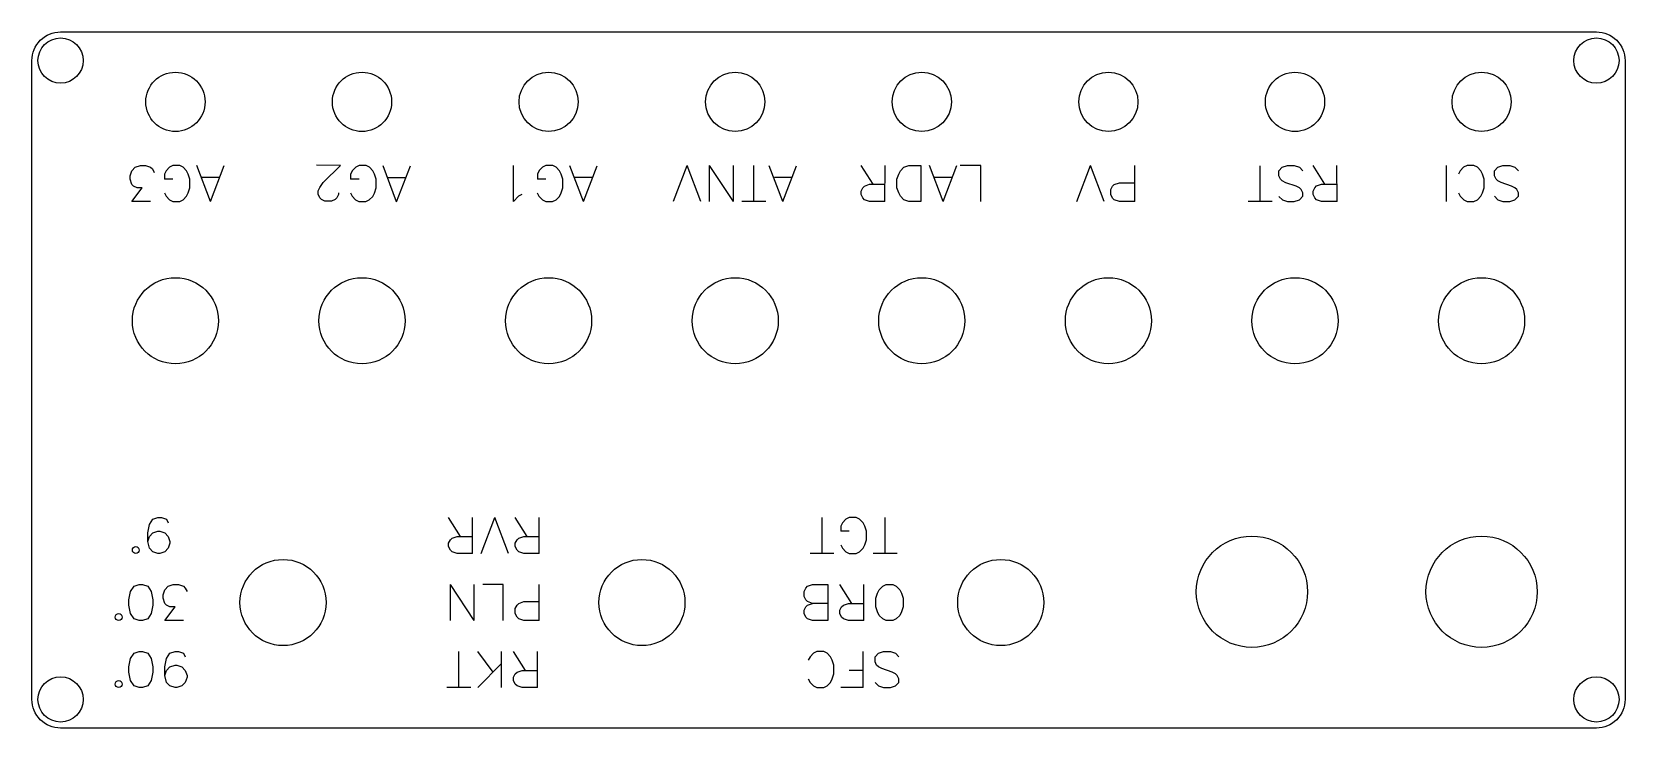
# Model space of a CAD drawing. Header units: millimetres. Extents: x -202 to 20, y -19 to 78.
import ezdxf

# ---------------------------------------------------------------- set-up
doc = ezdxf.new("R2010")
doc.units = ezdxf.units.MM
doc.layers.get('0').update_dxf_attribs({"linetype": 'CONTINUOUS'})

msp = doc.modelspace()

# ---------------------------------------------------------------- linework, layer by layer
for p, q in [((-188.31, 57.94), (-188.07, 58.66)), ((-188.31, 57.47), (-188.31, 57.94)), ((-188.07, 58.66), (-187.59, 59.13)), ((-187.59, 59.13), (-186.88, 59.37)), ((-186.88, 59.37), (-186.16, 59.37)), ((-186.16, 59.37), (-185.45, 59.14)), ((-185.45, 59.14), (-185.21, 58.9)), ((-185.21, 58.9), (-184.97, 58.42)), ((-183.31, 58.66), (-183.54, 58.18)), ((-183.54, 58.18), (-183.54, 57.47)), ((-182.83, 59.14), (-183.31, 58.66)), ((-182.35, 59.37), (-182.83, 59.14)), ((-181.4, 59.38), (-182.35, 59.37)), ((-180.93, 59.14), (-181.4, 59.38)), ((-180.45, 58.66), (-180.93, 59.14)), ((-180.21, 58.19), (-180.45, 58.66)), ((-179.97, 57.47), (-180.21, 58.19)), ((-177.11, 54.38), (-179.02, 59.38)), ((-177.11, 54.38), (-175.21, 59.38)), ((-159, 59.39), (-162.34, 59.42)), ((-161.4, 57.03), (-159, 59.39)), ((-157.58, 58.19), (-157.59, 57.48)), ((-157.34, 58.67), (-157.58, 58.19)), ((-156.86, 59.14), (-157.34, 58.67)), ((-156.38, 59.38), (-156.86, 59.14)), ((-155.43, 59.37), (-156.38, 59.38)), ((-154.96, 59.13), (-155.43, 59.37)), ((-154.48, 58.65), (-154.96, 59.13)), ((-154.25, 58.17), (-154.48, 58.65)), ((-154.01, 57.46), (-154.25, 58.17)), ((-151.18, 54.34), (-153.05, 59.36)), ((-151.18, 54.34), (-149.24, 59.33)), ((-134.91, 54.39), (-134.9, 59.39)), ((-131.33, 58.67), (-131.57, 58.19)), ((-131.57, 58.19), (-131.57, 57.48)), ((-130.85, 59.14), (-131.33, 58.67)), ((-130.37, 59.38), (-130.85, 59.14)), ((-129.42, 59.37), (-130.37, 59.38)), ((-128.94, 59.13), (-129.42, 59.37)), ((-128.47, 58.66), (-128.94, 59.13)), ((-128.23, 58.18), (-128.47, 58.66)), ((-128, 57.46), (-128.23, 58.18)), ((-125.15, 54.36), (-127.04, 59.36)), ((-125.15, 54.36), (-123.23, 59.35)), ((-112.6, 54.4), (-110.68, 59.39)), ((-108.79, 54.39), (-110.68, 59.39)), ((-107.6, 54.38), (-107.58, 59.38)), ((-104.26, 54.38), (-107.58, 59.38)), ((-104.26, 54.38), (-104.25, 59.38)), ((-101.41, 54.37), (-101.39, 59.37)), ((-97.36, 54.36), (-99.25, 59.36)), ((-97.36, 54.36), (-95.44, 59.35)), ((-84.79, 56.76), (-86.46, 59.38)), ((-83.13, 54.38), (-83.12, 59.38)), ((-75.03, 54.37), (-76.93, 59.37)), ((-75.03, 54.37), (-73.12, 59.37)), ((-69.79, 59.37), (-72.65, 59.37)), ((-69.79, 54.37), (-69.79, 59.37)), ((-56.42, 54.38), (-54.51, 59.38)), ((-52.61, 54.38), (-54.51, 59.38)), ((-48.32, 54.37), (-48.32, 59.37)), ((-30.86, 54.36), (-30.87, 59.36)), ((-28.25, 58.65), (-27.77, 59.13)), ((-28.25, 57.94), (-28.25, 58.65)), ((-28.01, 57.46), (-28.25, 57.94)), ((-27.77, 59.13), (-27.06, 59.37)), ((-27.06, 59.37), (-26.11, 59.37)), ((-26.11, 59.37), (-25.39, 59.14)), ((-25.39, 59.14), (-24.92, 58.66)), ((-21.82, 56.77), (-23.49, 59.38)), ((-20.14, 54.39), (-20.16, 59.39)), ((-4.88, 54.37), (-4.88, 59.37)), ((-2.97, 58.66), (-3.21, 58.18)), ((-2.5, 59.14), (-2.97, 58.66)), ((-2.02, 59.37), (-2.5, 59.14)), ((-1.07, 59.37), (-2.02, 59.37)), ((-0.59, 59.14), (-1.07, 59.37)), ((-0.12, 58.66), (-0.59, 59.14)), ((0.12, 58.18), (-0.12, 58.66)), ((0.36, 57.47), (0.12, 58.18)), ((1.79, 58.66), (2.26, 59.14)), ((1.79, 57.95), (1.79, 58.66)), ((2.03, 57.47), (1.79, 57.95)), ((2.26, 59.14), (2.98, 59.38)), ((2.98, 59.38), (3.93, 59.38)), ((3.93, 59.38), (4.65, 59.14)), ((4.65, 59.14), (5.12, 58.66)), ((-188.07, 56.75), (-188.31, 57.47)), ((-187.83, 56.51), (-188.07, 56.75)), ((-188.07, 54.37), (-186.64, 56.28)), ((-187.35, 56.28), (-187.83, 56.51)), ((-186.64, 56.28), (-187.35, 56.28)), ((-182.35, 57.47), (-183.54, 57.47)), ((-183.54, 55.56), (-183.3, 55.09)), ((-180.45, 55.09), (-180.21, 55.57)), ((-180.21, 55.57), (-179.97, 56.28)), ((-179.97, 56.28), (-179.97, 57.47)), ((-175.93, 57.71), (-178.31, 57.71)), ((-162.12, 55.84), (-161.88, 56.32)), ((-162.12, 55.37), (-162.12, 55.84)), ((-161.88, 56.32), (-161.4, 57.03)), ((-159.27, 55.59), (-159.27, 55.35)), ((-157.6, 55.58), (-157.36, 55.1)), ((-156.4, 57.47), (-157.59, 57.48)), ((-154.51, 55.08), (-154.27, 55.55)), ((-154.27, 55.55), (-154.02, 56.27)), ((-154.02, 56.27), (-154.01, 57.46)), ((-149.97, 57.67), (-152.35, 57.68)), ((-131.58, 55.57), (-131.34, 55.09)), ((-130.38, 57.47), (-131.57, 57.48)), ((-128.48, 55.08), (-128.24, 55.56)), ((-128.24, 55.56), (-128, 56.27)), ((-128, 56.27), (-128, 57.46)), ((-123.95, 57.69), (-126.33, 57.69)), ((-96.16, 57.69), (-98.54, 57.69)), ((-86.46, 55.81), (-86.22, 56.29)), ((-86.46, 55.33), (-86.46, 55.81)), ((-86.22, 56.29), (-85.98, 56.52)), ((-85.98, 56.52), (-85.27, 56.76)), ((-85.27, 56.76), (-83.12, 56.76)), ((-73.84, 57.71), (-76.22, 57.71)), ((-51.66, 56.04), (-51.42, 56.52)), ((-51.66, 55.33), (-51.66, 56.04)), ((-51.42, 56.52), (-51.18, 56.75)), ((-51.18, 56.75), (-50.46, 56.99)), ((-50.46, 56.99), (-48.32, 56.99)), ((-27.77, 57.23), (-28.01, 57.46)), ((-27.29, 56.99), (-27.77, 57.23)), ((-25.86, 56.52), (-27.29, 56.99)), ((-25.39, 56.28), (-25.86, 56.52)), ((-25.15, 56.04), (-25.39, 56.28)), ((-24.91, 55.57), (-25.15, 56.04)), ((-24.91, 55.09), (-24.91, 55.57)), ((-23.48, 55.81), (-23.24, 56.29)), ((-23.48, 55.33), (-23.48, 55.81)), ((-23.24, 56.29), (-23.01, 56.53)), ((-23.01, 56.53), (-22.29, 56.77)), ((-22.29, 56.77), (-20.15, 56.77)), ((-3.21, 55.56), (-2.97, 55.09)), ((-0.11, 55.09), (0.12, 55.57)), ((0.12, 55.57), (0.36, 56.28)), ((0.36, 56.28), (0.36, 57.47)), ((2.27, 57.23), (2.03, 57.47)), ((2.74, 57), (2.27, 57.23)), ((4.17, 56.52), (2.74, 57)), ((4.65, 56.28), (4.17, 56.52)), ((4.89, 56.04), (4.65, 56.28)), ((5.12, 55.57), (4.89, 56.04)), ((5.12, 55.09), (5.12, 55.57)), ((-185.45, 54.37), (-188.07, 54.37)), ((-183.3, 55.09), (-182.83, 54.61)), ((-182.83, 54.61), (-182.35, 54.37)), ((-182.35, 54.37), (-181.4, 54.38)), ((-181.4, 54.38), (-180.92, 54.61)), ((-180.92, 54.61), (-180.45, 55.09)), ((-161.89, 54.89), (-162.12, 55.37)), ((-161.65, 54.65), (-161.89, 54.89)), ((-161.18, 54.41), (-161.65, 54.65)), ((-160.23, 54.4), (-161.18, 54.41)), ((-159.75, 54.64), (-160.23, 54.4)), ((-159.51, 54.87), (-159.75, 54.64)), ((-159.27, 55.35), (-159.51, 54.87)), ((-157.36, 55.1), (-156.89, 54.62)), ((-156.89, 54.62), (-156.42, 54.38)), ((-156.42, 54.38), (-155.46, 54.37)), ((-155.46, 54.37), (-154.99, 54.61)), ((-154.99, 54.61), (-154.51, 55.08)), ((-134.2, 55.1), (-134.91, 54.39)), ((-133.72, 55.34), (-134.2, 55.1)), ((-131.34, 55.09), (-130.87, 54.62)), ((-130.87, 54.62), (-130.39, 54.38)), ((-130.39, 54.38), (-129.44, 54.37)), ((-129.44, 54.37), (-128.96, 54.61)), ((-128.96, 54.61), (-128.48, 55.08)), ((-99.74, 54.36), (-103.07, 54.37)), ((-86.22, 54.86), (-86.46, 55.33)), ((-85.98, 54.62), (-86.22, 54.86)), ((-85.27, 54.38), (-85.98, 54.62)), ((-83.13, 54.38), (-85.27, 54.38)), ((-51.42, 54.85), (-51.66, 55.33)), ((-51.18, 54.61), (-51.42, 54.85)), ((-50.47, 54.37), (-51.18, 54.61)), ((-48.32, 54.37), (-50.47, 54.37)), ((-29.19, 54.37), (-32.52, 54.36)), ((-28.24, 55.08), (-27.76, 54.61)), ((-27.76, 54.61), (-27.05, 54.37)), ((-27.05, 54.37), (-26.1, 54.37)), ((-26.1, 54.37), (-25.38, 54.61)), ((-25.38, 54.61), (-24.91, 55.09)), ((-23.24, 54.86), (-23.48, 55.33)), ((-23, 54.62), (-23.24, 54.86)), ((-22.29, 54.38), (-23, 54.62)), ((-20.14, 54.39), (-22.29, 54.38)), ((-2.97, 55.09), (-2.49, 54.61)), ((-2.49, 54.61), (-2.02, 54.37)), ((-2.02, 54.37), (-1.07, 54.37)), ((-1.07, 54.37), (-0.59, 54.61)), ((-0.59, 54.61), (-0.11, 55.09)), ((1.79, 55.09), (2.27, 54.61)), ((2.27, 54.61), (2.98, 54.38)), ((2.98, 54.38), (3.93, 54.38)), ((3.93, 54.38), (4.65, 54.62)), ((4.65, 54.62), (5.12, 55.09)), ((-185.86, 8.19), (-185.62, 9.38)), ((-185.62, 9.38), (-185.14, 10.1)), ((-185.14, 10.1), (-184.43, 10.33)), ((-184.43, 10.33), (-183.95, 10.33)), ((-183.95, 10.33), (-183.24, 10.1)), ((-183.24, 10.1), (-183, 9.62)), ((-142.26, 7.71), (-143.93, 10.33)), ((-140.6, 5.33), (-140.6, 10.33)), ((-139.4, 5.33), (-137.5, 10.33)), ((-135.6, 5.33), (-137.5, 10.33)), ((-132.98, 7.71), (-134.64, 10.33)), ((-131.31, 5.33), (-131.31, 10.33)), ((-91.9, 5.33), (-91.9, 10.33)), ((-89.05, 9.62), (-89.29, 9.14)), ((-89.29, 9.14), (-89.29, 8.43)), ((-88.57, 10.1), (-89.05, 9.62)), ((-88.1, 10.33), (-88.57, 10.1)), ((-87.14, 10.33), (-88.1, 10.33)), ((-86.67, 10.1), (-87.14, 10.33)), ((-86.19, 9.62), (-86.67, 10.1)), ((-85.95, 9.14), (-86.19, 9.62)), ((-85.71, 8.43), (-85.95, 9.14)), ((-83.1, 5.33), (-83.1, 10.33)), ((-185.86, 7), (-185.86, 8.19)), ((-185.86, 7), (-185.62, 7.71)), ((-185.62, 6.05), (-185.86, 7)), ((-185.62, 7.71), (-185.14, 8.19)), ((-185.14, 8.19), (-184.43, 8.43)), ((-184.43, 8.43), (-184.19, 8.43)), ((-184.19, 8.43), (-183.48, 8.19)), ((-183.48, 8.19), (-183, 7.71)), ((-183, 7.71), (-182.76, 7)), ((-182.76, 6.76), (-183, 6.05)), ((-182.76, 7), (-182.76, 6.76)), ((-143.93, 6.76), (-143.69, 7.24)), ((-143.93, 6.29), (-143.93, 6.76)), ((-143.69, 7.24), (-143.45, 7.48)), ((-143.45, 7.48), (-142.74, 7.71)), ((-142.74, 7.71), (-140.6, 7.71)), ((-134.64, 6.76), (-134.4, 7.24)), ((-134.64, 6.29), (-134.64, 6.76)), ((-134.4, 7.24), (-134.17, 7.48)), ((-134.17, 7.48), (-133.45, 7.71)), ((-133.45, 7.71), (-131.31, 7.71)), ((-88.1, 8.43), (-89.29, 8.43)), ((-85.95, 6.52), (-85.71, 7.24)), ((-85.71, 7.24), (-85.71, 8.43)), ((-185.14, 5.57), (-185.62, 6.05)), ((-184.43, 5.33), (-185.14, 5.57)), ((-184.19, 5.33), (-184.43, 5.33)), ((-183.48, 5.57), (-184.19, 5.33)), ((-183, 6.05), (-183.48, 5.57)), ((-143.69, 5.81), (-143.93, 6.29)), ((-143.45, 5.57), (-143.69, 5.81)), ((-142.74, 5.33), (-143.45, 5.57)), ((-140.6, 5.33), (-142.74, 5.33)), ((-134.4, 5.81), (-134.64, 6.29)), ((-134.17, 5.57), (-134.4, 5.81)), ((-133.45, 5.33), (-134.17, 5.57)), ((-131.31, 5.33), (-133.45, 5.33)), ((-90.24, 5.33), (-93.57, 5.33)), ((-89.29, 6.52), (-89.05, 6.05)), ((-89.05, 6.05), (-88.57, 5.57)), ((-88.57, 5.57), (-88.1, 5.33)), ((-88.1, 5.33), (-87.14, 5.33)), ((-87.14, 5.33), (-86.67, 5.57)), ((-86.67, 5.57), (-86.19, 6.05)), ((-86.19, 6.05), (-85.95, 6.52)), ((-81.43, 5.33), (-84.76, 5.33)), ((-183.71, -0.43), (-183.48, 0.29)), ((-183.48, 0.29), (-183, 0.76)), ((-183, 0.76), (-182.29, 1)), ((-182.29, 1), (-181.57, 1)), ((-181.57, 1), (-180.86, 0.76)), ((-180.86, 0.76), (-180.62, 0.52)), ((-180.62, 0.52), (-180.38, 0.05)), ((-140.36, -4), (-143.69, 1)), ((-143.69, -4), (-143.69, 1)), ((-140.36, -4), (-140.36, 1)), ((-136.31, 1), (-139.17, 1)), ((-136.31, -4), (-136.31, 1)), ((-131.31, -4), (-131.31, 1)), ((-87.74, -1.62), (-89.4, 1)), ((-86.07, -4), (-86.07, 1)), ((-183.71, -0.9), (-183.71, -0.43)), ((-183.48, -1.62), (-183.71, -0.9)), ((-183.24, -1.86), (-183.48, -1.62)), ((-183.48, -4), (-182.05, -2.1)), ((-182.76, -2.1), (-183.24, -1.86)), ((-182.05, -2.1), (-182.76, -2.1)), ((-134.64, -2.33), (-134.4, -1.86)), ((-134.4, -1.86), (-134.17, -1.62)), ((-134.17, -1.62), (-133.45, -1.38)), ((-133.45, -1.38), (-131.31, -1.38)), ((-91.07, -1.62), (-93.21, -1.62)), ((-89.4, -2.57), (-89.17, -2.1)), ((-89.17, -2.1), (-88.93, -1.86)), ((-88.93, -1.86), (-88.21, -1.62)), ((-88.21, -1.62), (-86.07, -1.62)), ((-180.86, -4), (-183.48, -4)), ((-134.64, -3.05), (-134.64, -2.33)), ((-134.4, -3.52), (-134.64, -3.05)), ((-134.17, -3.76), (-134.4, -3.52)), ((-133.45, -4), (-134.17, -3.76)), ((-131.31, -4), (-133.45, -4)), ((-89.4, -3.05), (-89.4, -2.57)), ((-89.17, -3.52), (-89.4, -3.05)), ((-88.93, -3.76), (-89.17, -3.52)), ((-88.21, -4), (-88.93, -3.76)), ((-86.07, -4), (-88.21, -4)), ((-183.24, -9.29), (-182.76, -8.57)), ((-182.76, -8.57), (-182.05, -8.33)), ((-182.05, -8.33), (-181.57, -8.33)), ((-181.57, -8.33), (-180.86, -8.57)), ((-180.86, -8.57), (-180.62, -9.05)), ((-142.5, -13.33), (-142.5, -8.33)), ((-137.74, -11.19), (-139.88, -8.33)), ((-136.55, -13.33), (-136.55, -8.33)), ((-133.21, -10.95), (-134.88, -8.33)), ((-131.55, -13.33), (-131.55, -8.33)), ((-93.1, -8.57), (-93.57, -9.05)), ((-92.62, -8.33), (-93.1, -8.57)), ((-91.67, -8.33), (-92.62, -8.33)), ((-91.19, -8.57), (-91.67, -8.33)), ((-90.71, -9.05), (-91.19, -8.57)), ((-86.19, -13.33), (-86.19, -8.33)), ((-84.52, -9.05), (-84.05, -8.57)), ((-84.05, -8.57), (-83.33, -8.33)), ((-83.33, -8.33), (-82.38, -8.33)), ((-82.38, -8.33), (-81.67, -8.57)), ((-81.67, -8.57), (-81.19, -9.05)), ((-183.48, -10.48), (-183.24, -9.29)), ((-183.48, -11.67), (-183.48, -10.48)), ((-183.48, -11.67), (-183.24, -10.95)), ((-183.24, -10.95), (-182.76, -10.48)), ((-182.76, -10.48), (-182.05, -10.24)), ((-182.05, -10.24), (-181.81, -10.24)), ((-181.81, -10.24), (-181.1, -10.48)), ((-181.1, -10.48), (-180.62, -10.95)), ((-180.62, -10.95), (-180.38, -11.67)), ((-139.88, -13.33), (-136.55, -10)), ((-134.4, -11.19), (-133.69, -10.95)), ((-133.69, -10.95), (-131.55, -10.95)), ((-93.57, -9.05), (-93.81, -9.52)), ((-90.48, -9.52), (-90.71, -9.05)), ((-90.24, -10.24), (-90.48, -9.52)), ((-90.24, -11.43), (-90.24, -10.24)), ((-86.19, -10.95), (-88.1, -10.95)), ((-84.52, -9.76), (-84.52, -9.05)), ((-84.29, -10.24), (-84.52, -9.76)), ((-84.05, -10.48), (-84.29, -10.24)), ((-83.57, -10.71), (-84.05, -10.48)), ((-82.14, -11.19), (-83.57, -10.71)), ((-183.24, -12.62), (-183.48, -11.67)), ((-182.76, -13.1), (-183.24, -12.62)), ((-182.05, -13.33), (-182.76, -13.1)), ((-181.1, -13.1), (-181.81, -13.33)), ((-180.62, -12.62), (-181.1, -13.1)), ((-180.38, -11.9), (-180.62, -12.62)), ((-180.38, -11.67), (-180.38, -11.9)), ((-134.88, -11.9), (-134.64, -11.43)), ((-134.88, -12.38), (-134.88, -11.9)), ((-134.64, -12.86), (-134.88, -12.38)), ((-134.64, -11.43), (-134.4, -11.19)), ((-134.4, -13.1), (-134.64, -12.86)), ((-133.69, -13.33), (-134.4, -13.1)), ((-93.81, -12.14), (-93.57, -12.62)), ((-93.57, -12.62), (-93.1, -13.1)), ((-93.1, -13.1), (-92.62, -13.33)), ((-91.67, -13.33), (-91.19, -13.1)), ((-91.19, -13.1), (-90.71, -12.62)), ((-90.71, -12.62), (-90.48, -12.14)), ((-90.48, -12.14), (-90.24, -11.43)), ((-84.52, -12.62), (-84.05, -13.1)), ((-84.05, -13.1), (-83.33, -13.33)), ((-82.38, -13.33), (-81.67, -13.1)), ((-81.67, -11.43), (-82.14, -11.19)), ((-81.43, -11.67), (-81.67, -11.43)), ((-81.67, -13.1), (-81.19, -12.62)), ((-81.19, -12.14), (-81.43, -11.67)), ((-81.19, -12.62), (-81.19, -12.14)), ((-181.81, -13.33), (-182.05, -13.33)), ((-140.83, -13.33), (-144.17, -13.33)), ((-131.55, -13.33), (-133.69, -13.33)), ((-92.62, -13.33), (-91.67, -13.33)), ((-86.19, -13.33), (-89.29, -13.33)), ((-83.33, -13.33), (-82.38, -13.33))]:
    msp.add_line(p, q)
msp.add_lwpolyline([(-198, -19, -0.414214), (-202, -15), (-202, 74, -0.414214), (-198, 78), (16, 78, -0.414214), (20, 74), (20, -15, -0.414214), (16, -19)], format="xyb", close=True)
for points in [[(-78.12, 59.38), (-78.13, 54.38), (-79.79, 54.38), (-80.51, 54.61), (-80.98, 55.09), (-81.22, 55.57), (-81.46, 56.28), (-81.46, 57.47), (-81.22, 58.19), (-80.98, 58.66), (-80.5, 59.14), (-79.79, 59.38)], [(-185.86, -3.76), (-186.57, -4), (-187.05, -4), (-187.76, -3.76), (-188.24, -3.05), (-188.48, -1.86), (-188.48, -1.14), (-188.24, 0.05), (-187.76, 0.76), (-187.05, 1), (-186.57, 1), (-185.86, 0.76), (-185.38, 0.05), (-185.14, -1.14), (-185.14, -1.86), (-185.38, -3.05)], [(-91.07, 1), (-91.07, -4), (-93.21, -4), (-93.93, -3.76), (-94.17, -3.52), (-94.4, -3.05), (-94.4, -2.57), (-94.17, -2.1), (-93.93, -1.86), (-93.21, -1.62), (-93.93, -1.38), (-94.17, -1.14), (-94.4, -0.67), (-94.4, 0.05), (-94.17, 0.52), (-93.93, 0.76), (-93.21, 1)], [(-81.55, -3.76), (-82.02, -4), (-82.98, -4), (-83.45, -3.76), (-83.93, -3.29), (-84.17, -2.81), (-84.4, -2.1), (-84.4, -0.9), (-84.17, -0.19), (-83.93, 0.29), (-83.45, 0.76), (-82.98, 1), (-82.02, 1), (-81.55, 0.76), (-81.07, 0.29), (-80.83, -0.19), (-80.6, -0.9), (-80.6, -2.1), (-80.83, -2.81), (-81.07, -3.29)], [(-185.86, -13.1), (-186.57, -13.33), (-187.05, -13.33), (-187.76, -13.1), (-188.24, -12.38), (-188.48, -11.19), (-188.48, -10.48), (-188.24, -9.29), (-187.76, -8.57), (-187.05, -8.33), (-186.57, -8.33), (-185.86, -8.57), (-185.38, -9.29), (-185.14, -10.48), (-185.14, -11.19), (-185.38, -12.38)]]:
    msp.add_lwpolyline(points, close=True)
for centre, radius in [((-198, 74), 3.15), ((16, 74), 3.15), ((-182, 68.25), 4.13), ((-156, 68.25), 4.13), ((-130, 68.25), 4.12), ((-104, 68.25), 4.12), ((-78, 68.25), 4.12), ((-52, 68.25), 4.12), ((-26, 68.25), 4.13), ((0, 68.25), 4.12), ((-182, 37.75), 6), ((-156, 37.75), 6), ((-130, 37.75), 6), ((-104, 37.75), 6), ((-78, 37.75), 6), ((-52, 37.75), 6), ((-26, 37.75), 6), ((0, 37.75), 6), ((-32, 0), 7.75), ((0, 0), 7.75), ((-187.52, 5.81), 0.476), ((-167, -1.5), 6), ((-117, -1.5), 6), ((-67, -1.5), 6), ((-189.9, -3.52), 0.476), ((-198, -15), 3.15), ((-189.9, -12.86), 0.476), ((16, -15), 3.15)]:
    msp.add_circle(centre, radius)

doc.saveas('drawing.dxf')
